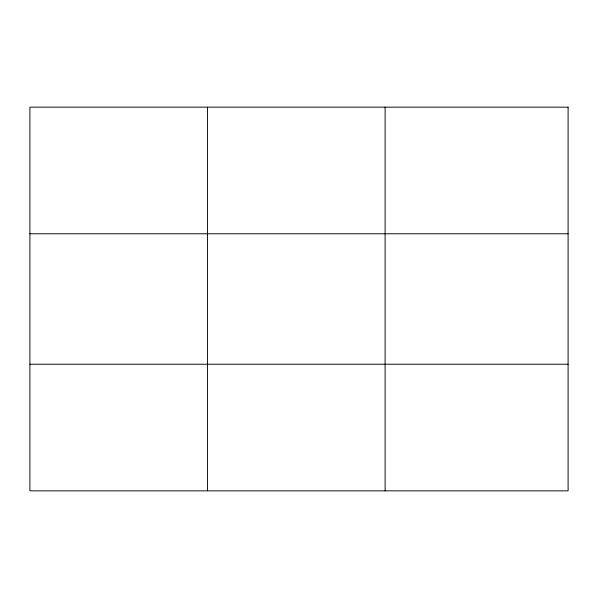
<?xml version="1.0" encoding="UTF-8"?>
<svg xmlns="http://www.w3.org/2000/svg" width="598" height="598" viewBox="0 0 598 598"><rect width="100%" height="100%" fill="white"/><g stroke="black" fill="none" stroke-linecap="round" stroke-linejoin="round"><path stroke-width="0.9" d="M207.506 490.846L207.506 107.154M385.112 490.846L385.112 107.154M29.9 233.773L568.1 233.773M29.9 364.227L568.1 364.227M568.1 107.154L568.1 490.846L29.9 490.846L29.9 107.154L568.1 107.154"/></g></svg>
